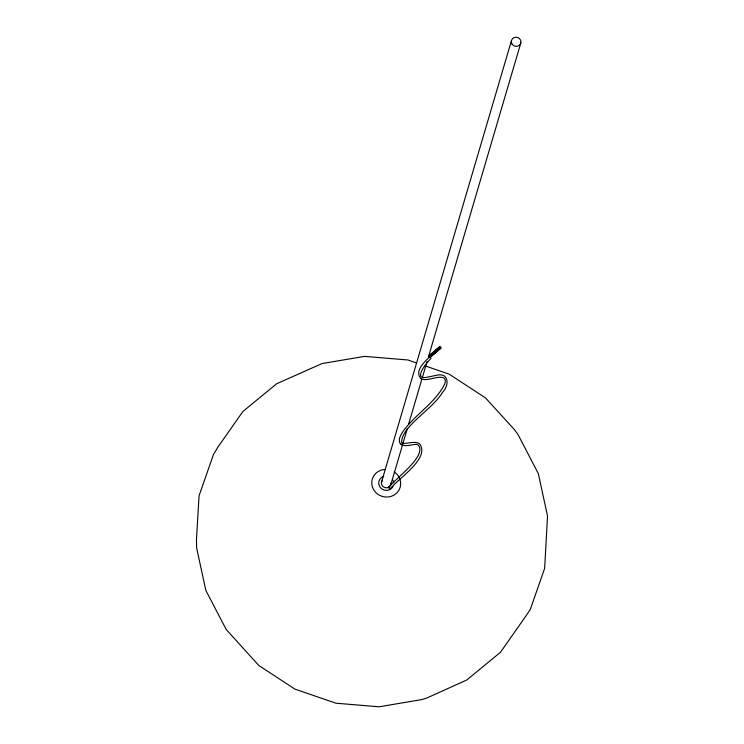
<?xml version="1.0" encoding="UTF-8"?>
<svg xmlns="http://www.w3.org/2000/svg" width="744" height="744" viewBox="0 0 744 744"><rect width="100%" height="100%" fill="white"/><g stroke="black" fill="none" stroke-linecap="round" stroke-linejoin="round"><path stroke-width="1.12" d="M439.509 347.253C440.922 344.621 441.955 350.963 439.509 347.253L429.307 355.93M381.486 482.242L511.407 40.799M390.953 484.232L407.359 428.488M408.67 424.034L421.792 379.44M422.453 377.208L427.047 361.603M428.358 357.148L520.874 42.78M421.132 378.78L424.359 379.626L427.726 379.449L437.128 377.515C445.033 376.222 447.395 379.449 443.471 386.406C433.371 404.141 414.985 414.808 403.183 431.195C401.1 434.589 397.854 438.979 399.937 443.117C404.708 448.995 414.985 442.494 418.147 444.977C427.428 455.254 397.008 477.49 388.675 487.19L389.149 488.473L390.237 488.975C396.385 479.722 431.622 457.867 419.198 443.443C413.097 440.309 403.239 445.563 401.574 442.345C401.816 426.005 432.571 409.377 442.466 392.423C449.516 385.504 449.144 371.935 436.161 375.367L426.982 377.273C413.878 379.989 423.699 365.89 431.185 358.152M390.237 488.975L390.219 488.436M439.62 346.676L429.242 355.52M429.242 355.706L439.518 346.955M429.418 356.181L439.565 347.55M439.713 347.82C434.924 353.753 410.781 368.643 421.364 378.956M429.762 356.683L439.918 348.043M429.976 356.897L440.178 348.22M430.199 357.074L440.476 348.322M430.413 357.194L440.792 348.35M388.675 487.19L389.549 487.469M416.603 362.97L407.917 359.984L364.551 356.376L322.031 363.565L276.694 383.727L242.879 411.506L218.038 446.902L213.426 454.64L199.057 495.783L196.453 539.391L196.639 547.993L205.856 590.438L226.195 629.489L258.838 665.508L294.959 689.13L335.972 703.21L379.077 706.8L421.355 699.648L426.377 698.225L466.73 680.016L500.442 652.311L525.208 617.018L530.267 609.513L544.636 568.37L547.547 516.122L538.312 473.565L517.908 434.394L514.429 429.632L485.497 397.901L449.171 374.148L425.289 365.946M400.281 443.619L402.067 444.986M391.028 483.033A4.836 4.576 16.4 0 1 384.713 487.553A4.836 4.576 16.4 0 1 382.574 480.131M399.872 479.089A14.527 13.727 16.4 0 1 389.782 496.704A14.527 13.727 16.4 0 1 371.944 485.032A14.527 13.727 16.4 0 1 385.15 469.455M394.153 471.938A14.527 13.727 16.4 0 1 399.537 478.243M392.981 486.539A7.533 7.124 16.4 0 1 380.621 487.832A7.533 7.124 16.4 0 1 383.746 476.411M392.423 479.387A7.533 7.124 16.4 0 1 393.706 482.921M512.16 44.259A4.836 4.576 16.4 0 0 520.484 43.915A4.836 4.576 16.4 0 0 515.787 37.2A4.836 4.576 16.4 0 0 512.16 44.259"/></g></svg>
